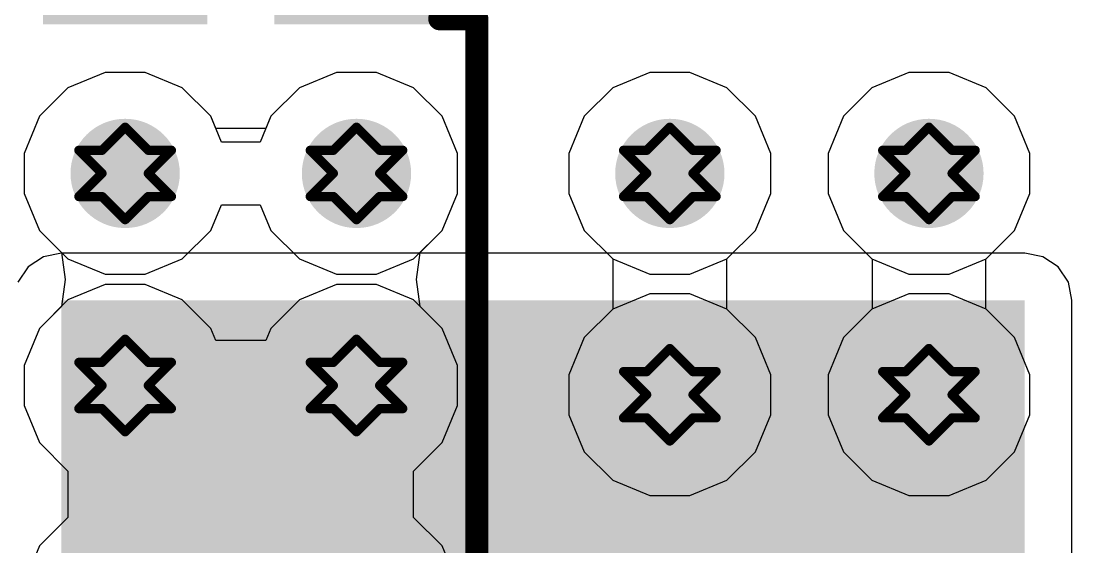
# Model space of a CAD drawing. Header units: inches. Extents: x 24 to 500, y 68 to 269.
# Drawn here: x 264.59 to 270.36, y 90.07 to 92.95 of the extents above; entities that cross this region are included whole.
import ezdxf

# ---------------------------------------------------------------- set-up
doc = ezdxf.new("R2010")
doc.units = ezdxf.units.IN
for name, color, linetype in [('Bottom Layer', 5, 'Continuous'), ('Drill Drawing', 1, 'Continuous'), ('Layer 1', 16, 'Continuous'), ('Layer 2', 76, 'Continuous'), ('Top Layer', 1, 'Continuous'), ('Top Overlay', 2, 'Continuous'), ('Top Solder', 216, 'Continuous'), ('Via Holes', 16, 'Continuous')]:
    doc.layers.add(name, color=color, linetype=linetype)

# ---------------------------------------------------------------- blocks, each defined once
blk = doc.blocks.new('SOP_8_76')
at = {"layer": 'Top Solder'}
for points in [[(1.9984, -0.1834), (3.5016, -0.1834), (3.5016, -1.0866), (1.9984, -1.0866)], [(1.9984, -1.4534), (3.5016, -1.4534), (3.5016, -2.3566), (1.9984, -2.3566)]]:
    blk.add_hatch(color=216, dxfattribs=at).paths.add_polyline_path(points)
at = {"layer": 'Top Overlay'}
for points in [[(2.0284, -2.3622, 0.127, 0.127, 0), (2.0284, -2.5654, 0.127, 0.127, 0)], [(-2.0356, -2.5654, 0.127, 0.127, 0), (2.0284, -2.5654, 0.127, 0.127, 0)]]:
    blk.add_lwpolyline(points, format="xyseb", dxfattribs=at)
for points in [[(1.9967, -2.3622, 0.0635, 0.0635, 1), (2.0602, -2.3622, 0.0635, 0.0635, 1)], [(1.9967, -2.5654, 0.0635, 0.0635, 1), (2.0602, -2.5654, 0.0635, 0.0635, 1)], [(1.9967, -2.5654, 0.0635, 0.0635, 1), (2.0602, -2.5654, 0.0635, 0.0635, 1)]]:
    blk.add_lwpolyline(points, format="xyseb", close=True, dxfattribs=at)

msp = doc.modelspace()

# ---------------------------------------------------------------- hatches: boundary and pattern name
at = {"layer": 'Bottom Layer'}
h = msp.add_hatch(color=5, dxfattribs=at)
edge = h.paths.add_edge_path()
edge.add_arc((265.1648, 92.118), 0.3, 0, 360)
h = msp.add_hatch(color=5, dxfattribs=at)
edge = h.paths.add_edge_path()
edge.add_arc((266.4348, 92.118), 0.3, 0, 360)
h = msp.add_hatch(color=5, dxfattribs=at)
edge = h.paths.add_edge_path()
edge.add_arc((268.1549, 92.118), 0.3, 0, 360)
h = msp.add_hatch(color=5, dxfattribs=at)
edge = h.paths.add_edge_path()
edge.add_arc((269.5773, 92.118), 0.3, 0, 360)
h = msp.add_hatch(color=5, dxfattribs=at)
edge = h.paths.add_edge_path()
edge.add_arc((265.1648, 90.9534), 0.3, 0, 360)
h = msp.add_hatch(color=5, dxfattribs=at)
edge = h.paths.add_edge_path()
edge.add_arc((266.4348, 90.9534), 0.3, 0, 360)
h = msp.add_hatch(color=5, dxfattribs=at)
edge = h.paths.add_edge_path()
edge.add_arc((268.1549, 90.9026), 0.3, 0, 360)
h = msp.add_hatch(color=5, dxfattribs=at)
edge = h.paths.add_edge_path()
edge.add_arc((269.5773, 90.9026), 0.3, 0, 360)
at = {"layer": 'Layer 1'}
h = msp.add_hatch(color=16, dxfattribs=at)
edge = h.paths.add_edge_path()
edge.add_arc((265.1648, 92.118), 0.3, 0, 360)
h = msp.add_hatch(color=16, dxfattribs=at)
edge = h.paths.add_edge_path()
edge.add_arc((266.4348, 92.118), 0.3, 0, 360)
h = msp.add_hatch(color=16, dxfattribs=at)
edge = h.paths.add_edge_path()
edge.add_arc((268.1549, 92.118), 0.3, 0, 360)
h = msp.add_hatch(color=16, dxfattribs=at)
edge = h.paths.add_edge_path()
edge.add_arc((269.5773, 92.118), 0.3, 0, 360)
h = msp.add_hatch(color=16, dxfattribs=at)
edge = h.paths.add_edge_path()
edge.add_arc((265.1648, 90.9534), 0.3, 0, 360)
h = msp.add_hatch(color=16, dxfattribs=at)
edge = h.paths.add_edge_path()
edge.add_arc((266.4348, 90.9534), 0.3, 0, 360)
h = msp.add_hatch(color=16, dxfattribs=at)
edge = h.paths.add_edge_path()
edge.add_arc((268.1549, 90.9026), 0.3, 0, 360)
h = msp.add_hatch(color=16, dxfattribs=at)
edge = h.paths.add_edge_path()
edge.add_arc((269.5773, 90.9026), 0.3, 0, 360)
at = {"layer": 'Layer 2'}
h = msp.add_hatch(color=76, dxfattribs=at)
edge = h.paths.add_edge_path()
edge.add_arc((265.1648, 92.118), 0.3, 0, 360)
h = msp.add_hatch(color=76, dxfattribs=at)
edge = h.paths.add_edge_path()
edge.add_arc((266.4348, 92.118), 0.3, 0, 360)
h = msp.add_hatch(color=76, dxfattribs=at)
edge = h.paths.add_edge_path()
edge.add_arc((268.1549, 92.118), 0.3, 0, 360)
h = msp.add_hatch(color=76, dxfattribs=at)
edge = h.paths.add_edge_path()
edge.add_arc((269.5773, 92.118), 0.3, 0, 360)
h = msp.add_hatch(color=76, dxfattribs=at)
edge = h.paths.add_edge_path()
edge.add_arc((265.1648, 90.9534), 0.3, 0, 360)
h = msp.add_hatch(color=76, dxfattribs=at)
edge = h.paths.add_edge_path()
edge.add_arc((266.4348, 90.9534), 0.3, 0, 360)
h = msp.add_hatch(color=76, dxfattribs=at)
edge = h.paths.add_edge_path()
edge.add_arc((268.1549, 90.9026), 0.3, 0, 360)
h = msp.add_hatch(color=76, dxfattribs=at)
edge = h.paths.add_edge_path()
edge.add_arc((269.5773, 90.9026), 0.3, 0, 360)
at = {"layer": 'Top Layer'}
h = msp.add_hatch(color=1, dxfattribs=at)
edge = h.paths.add_edge_path()
edge.add_arc((265.1648, 92.118), 0.3, 0, 360)
h = msp.add_hatch(color=1, dxfattribs=at)
edge = h.paths.add_edge_path()
edge.add_arc((266.4348, 92.118), 0.3, 0, 360)
h = msp.add_hatch(color=1, dxfattribs=at)
edge = h.paths.add_edge_path()
edge.add_arc((268.1549, 92.118), 0.3, 0, 360)
h = msp.add_hatch(color=1, dxfattribs=at)
edge = h.paths.add_edge_path()
edge.add_arc((269.5773, 92.118), 0.3, 0, 360)
msp.add_hatch(color=1, dxfattribs=at).paths.add_polyline_path([(264.8148, 87.5388), (270.1036, 87.5388), (270.1036, 91.4214), (264.8148, 91.4214)])
h = msp.add_hatch(color=1, dxfattribs=at)
edge = h.paths.add_edge_path()
edge.add_arc((265.1648, 90.9534), 0.3, 0, 360)
h = msp.add_hatch(color=1, dxfattribs=at)
edge = h.paths.add_edge_path()
edge.add_arc((266.4348, 90.9534), 0.3, 0, 360)
h = msp.add_hatch(color=1, dxfattribs=at)
edge = h.paths.add_edge_path()
edge.add_arc((268.1549, 90.9026), 0.3, 0, 360)
h = msp.add_hatch(color=1, dxfattribs=at)
edge = h.paths.add_edge_path()
edge.add_arc((269.5773, 90.9026), 0.3, 0, 360)
at = {"layer": 'Via Holes'}
h = msp.add_hatch(color=7, dxfattribs=at)
edge = h.paths.add_edge_path()
edge.add_arc((265.1648, 92.118), 0.15, 0, 360)
h = msp.add_hatch(color=7, dxfattribs=at)
edge = h.paths.add_edge_path()
edge.add_arc((266.4348, 92.118), 0.15, 0, 360)
h = msp.add_hatch(color=7, dxfattribs=at)
edge = h.paths.add_edge_path()
edge.add_arc((268.1549, 92.118), 0.15, 0, 360)
h = msp.add_hatch(color=7, dxfattribs=at)
edge = h.paths.add_edge_path()
edge.add_arc((269.5773, 92.118), 0.15, 0, 360)
h = msp.add_hatch(color=7, dxfattribs=at)
edge = h.paths.add_edge_path()
edge.add_arc((265.1648, 90.9534), 0.15, 0, 360)
h = msp.add_hatch(color=7, dxfattribs=at)
edge = h.paths.add_edge_path()
edge.add_arc((266.4348, 90.9534), 0.15, 0, 360)
h = msp.add_hatch(color=7, dxfattribs=at)
edge = h.paths.add_edge_path()
edge.add_arc((268.1549, 90.9026), 0.15, 0, 360)
h = msp.add_hatch(color=7, dxfattribs=at)
edge = h.paths.add_edge_path()
edge.add_arc((269.5773, 90.9026), 0.15, 0, 360)

# ---------------------------------------------------------------- linework, layer by layer
at = {"layer": 'Bottom Layer'}
for p, q in [((265.0546, 92.672), (264.851, 92.5876)), ((265.275, 92.672), (265.0546, 92.672)), ((265.4786, 92.5876), (265.275, 92.672)), ((266.3246, 92.672), (266.121, 92.5876)), ((266.545, 92.672), (266.3246, 92.672)), ((266.7486, 92.5876), (266.545, 92.672)), ((268.0447, 92.672), (267.8411, 92.5876)), ((268.2651, 92.672), (268.0447, 92.672)), ((268.4687, 92.5876), (268.2651, 92.672)), ((269.4671, 92.672), (269.2635, 92.5876)), ((269.6875, 92.672), (269.4671, 92.672)), ((269.8911, 92.5876), (269.6875, 92.672)), ((264.851, 92.5876), (264.6951, 92.4318)), ((265.6344, 92.4318), (265.4786, 92.5876)), ((266.121, 92.5876), (265.9651, 92.4318)), ((266.9044, 92.4318), (266.7486, 92.5876)), ((267.8411, 92.5876), (267.6852, 92.4318)), ((268.6245, 92.4318), (268.4687, 92.5876)), ((269.2635, 92.5876), (269.1076, 92.4318)), ((270.0469, 92.4318), (269.8911, 92.5876)), ((264.6951, 92.4318), (264.6108, 92.2282)), ((265.6932, 92.2899), (265.6344, 92.4318)), ((265.9651, 92.4318), (265.9063, 92.2899)), ((266.9888, 92.2282), (266.9044, 92.4318)), ((267.6852, 92.4318), (267.6009, 92.2282)), ((268.7089, 92.2282), (268.6245, 92.4318)), ((269.1076, 92.4318), (269.0233, 92.2282)), ((270.1313, 92.2282), (270.0469, 92.4318)), ((265.9063, 92.2899), (265.6932, 92.2899)), ((264.6108, 92.2282), (264.6108, 92.0078)), ((266.9888, 92.0078), (266.9888, 92.2282)), ((267.6009, 92.2282), (267.6009, 92.0078)), ((268.7089, 92.0078), (268.7089, 92.2282)), ((269.0233, 92.2282), (269.0233, 92.0078)), ((270.1313, 92.0078), (270.1313, 92.2282)), ((264.6108, 92.0078), (264.6951, 91.8042)), ((266.9044, 91.8042), (266.9888, 92.0078)), ((267.6009, 92.0078), (267.6852, 91.8042)), ((268.6245, 91.8042), (268.7089, 92.0078)), ((269.0233, 92.0078), (269.1076, 91.8042)), ((270.0469, 91.8042), (270.1313, 92.0078)), ((265.6344, 91.8042), (265.6932, 91.9461)), ((265.6932, 91.9461), (265.9063, 91.9461)), ((265.9063, 91.9461), (265.9651, 91.8042)), ((264.6951, 91.8042), (264.851, 91.6483)), ((265.4786, 91.6483), (265.6344, 91.8042)), ((265.9651, 91.8042), (266.121, 91.6483)), ((266.7486, 91.6483), (266.9044, 91.8042)), ((267.6852, 91.8042), (267.8411, 91.6483)), ((268.4687, 91.6483), (268.6245, 91.8042)), ((269.1076, 91.8042), (269.2635, 91.6483)), ((269.8911, 91.6483), (270.0469, 91.8042)), ((264.851, 91.6483), (265.0546, 91.564)), ((265.275, 91.564), (265.4786, 91.6483)), ((266.121, 91.6483), (266.3246, 91.564)), ((266.545, 91.564), (266.7486, 91.6483)), ((267.8411, 91.6483), (268.0447, 91.564)), ((268.2651, 91.564), (268.4687, 91.6483)), ((269.2635, 91.6483), (269.4671, 91.564)), ((269.6875, 91.564), (269.8911, 91.6483)), ((265.0546, 91.564), (265.275, 91.564)), ((266.3246, 91.564), (266.545, 91.564)), ((268.0447, 91.564), (268.2651, 91.564)), ((269.4671, 91.564), (269.6875, 91.564))]:
    msp.add_line(p, q, dxfattribs=at)
at = {"layer": 'Drill Drawing'}
for points in [[(265.0378, 92.245, 0.0508, 0.0508, 0), (265.1648, 92.372, 0.0508, 0.0508, 0)], [(265.1648, 92.372, 0.0508, 0.0508, 0), (265.2918, 92.245, 0.0508, 0.0508, 0)], [(266.3078, 92.245, 0.0508, 0.0508, 0), (266.4348, 92.372, 0.0508, 0.0508, 0)], [(266.4348, 92.372, 0.0508, 0.0508, 0), (266.5618, 92.245, 0.0508, 0.0508, 0)], [(268.0279, 92.245, 0.0508, 0.0508, 0), (268.1549, 92.372, 0.0508, 0.0508, 0)], [(268.1549, 92.372, 0.0508, 0.0508, 0), (268.2819, 92.245, 0.0508, 0.0508, 0)], [(269.4503, 92.245, 0.0508, 0.0508, 0), (269.5773, 92.372, 0.0508, 0.0508, 0)], [(269.5773, 92.372, 0.0508, 0.0508, 0), (269.7043, 92.245, 0.0508, 0.0508, 0)], [(264.9108, 92.245, 0.0508, 0.0508, 0), (265.0378, 92.118, 0.0508, 0.0508, 0)], [(264.9108, 92.245, 0.0508, 0.0508, 0), (265.0378, 92.245, 0.0508, 0.0508, 0)], [(265.2918, 92.245, 0.0508, 0.0508, 0), (265.4188, 92.245, 0.0508, 0.0508, 0)], [(265.2918, 92.118, 0.0508, 0.0508, 0), (265.4188, 92.245, 0.0508, 0.0508, 0)], [(266.1808, 92.245, 0.0508, 0.0508, 0), (266.3078, 92.118, 0.0508, 0.0508, 0)], [(266.1808, 92.245, 0.0508, 0.0508, 0), (266.3078, 92.245, 0.0508, 0.0508, 0)], [(266.5618, 92.245, 0.0508, 0.0508, 0), (266.6888, 92.245, 0.0508, 0.0508, 0)], [(266.5618, 92.118, 0.0508, 0.0508, 0), (266.6888, 92.245, 0.0508, 0.0508, 0)], [(267.9009, 92.245, 0.0508, 0.0508, 0), (268.0279, 92.118, 0.0508, 0.0508, 0)], [(267.9009, 92.245, 0.0508, 0.0508, 0), (268.0279, 92.245, 0.0508, 0.0508, 0)], [(268.2819, 92.245, 0.0508, 0.0508, 0), (268.4089, 92.245, 0.0508, 0.0508, 0)], [(268.2819, 92.118, 0.0508, 0.0508, 0), (268.4089, 92.245, 0.0508, 0.0508, 0)], [(269.3233, 92.245, 0.0508, 0.0508, 0), (269.4503, 92.118, 0.0508, 0.0508, 0)], [(269.3233, 92.245, 0.0508, 0.0508, 0), (269.4503, 92.245, 0.0508, 0.0508, 0)], [(269.7043, 92.245, 0.0508, 0.0508, 0), (269.8313, 92.245, 0.0508, 0.0508, 0)], [(269.7043, 92.118, 0.0508, 0.0508, 0), (269.8313, 92.245, 0.0508, 0.0508, 0)], [(264.9108, 91.991, 0.0508, 0.0508, 0), (265.0378, 92.118, 0.0508, 0.0508, 0)], [(265.2918, 92.118, 0.0508, 0.0508, 0), (265.4188, 91.991, 0.0508, 0.0508, 0)], [(266.1808, 91.991, 0.0508, 0.0508, 0), (266.3078, 92.118, 0.0508, 0.0508, 0)], [(266.5618, 92.118, 0.0508, 0.0508, 0), (266.6888, 91.991, 0.0508, 0.0508, 0)], [(267.9009, 91.991, 0.0508, 0.0508, 0), (268.0279, 92.118, 0.0508, 0.0508, 0)], [(268.2819, 92.118, 0.0508, 0.0508, 0), (268.4089, 91.991, 0.0508, 0.0508, 0)], [(269.3233, 91.991, 0.0508, 0.0508, 0), (269.4503, 92.118, 0.0508, 0.0508, 0)], [(269.7043, 92.118, 0.0508, 0.0508, 0), (269.8313, 91.991, 0.0508, 0.0508, 0)], [(264.9108, 91.991, 0.0508, 0.0508, 0), (265.0378, 91.991, 0.0508, 0.0508, 0)], [(265.0378, 91.991, 0.0508, 0.0508, 0), (265.1648, 91.864, 0.0508, 0.0508, 0)], [(265.1648, 91.864, 0.0508, 0.0508, 0), (265.2918, 91.991, 0.0508, 0.0508, 0)], [(265.2918, 91.991, 0.0508, 0.0508, 0), (265.4188, 91.991, 0.0508, 0.0508, 0)], [(266.1808, 91.991, 0.0508, 0.0508, 0), (266.3078, 91.991, 0.0508, 0.0508, 0)], [(266.3078, 91.991, 0.0508, 0.0508, 0), (266.4348, 91.864, 0.0508, 0.0508, 0)], [(266.4348, 91.864, 0.0508, 0.0508, 0), (266.5618, 91.991, 0.0508, 0.0508, 0)], [(266.5618, 91.991, 0.0508, 0.0508, 0), (266.6888, 91.991, 0.0508, 0.0508, 0)], [(267.9009, 91.991, 0.0508, 0.0508, 0), (268.0279, 91.991, 0.0508, 0.0508, 0)], [(268.0279, 91.991, 0.0508, 0.0508, 0), (268.1549, 91.864, 0.0508, 0.0508, 0)], [(268.1549, 91.864, 0.0508, 0.0508, 0), (268.2819, 91.991, 0.0508, 0.0508, 0)], [(268.2819, 91.991, 0.0508, 0.0508, 0), (268.4089, 91.991, 0.0508, 0.0508, 0)], [(269.3233, 91.991, 0.0508, 0.0508, 0), (269.4503, 91.991, 0.0508, 0.0508, 0)], [(269.4503, 91.991, 0.0508, 0.0508, 0), (269.5773, 91.864, 0.0508, 0.0508, 0)], [(269.5773, 91.864, 0.0508, 0.0508, 0), (269.7043, 91.991, 0.0508, 0.0508, 0)], [(269.7043, 91.991, 0.0508, 0.0508, 0), (269.8313, 91.991, 0.0508, 0.0508, 0)], [(265.0378, 91.0804, 0.0508, 0.0508, 0), (265.1648, 91.2074, 0.0508, 0.0508, 0)], [(265.1648, 91.2074, 0.0508, 0.0508, 0), (265.2918, 91.0804, 0.0508, 0.0508, 0)], [(266.3078, 91.0804, 0.0508, 0.0508, 0), (266.4348, 91.2074, 0.0508, 0.0508, 0)], [(266.4348, 91.2074, 0.0508, 0.0508, 0), (266.5618, 91.0804, 0.0508, 0.0508, 0)], [(268.0279, 91.0296, 0.0508, 0.0508, 0), (268.1549, 91.1566, 0.0508, 0.0508, 0)], [(268.1549, 91.1566, 0.0508, 0.0508, 0), (268.2819, 91.0296, 0.0508, 0.0508, 0)], [(269.4503, 91.0296, 0.0508, 0.0508, 0), (269.5773, 91.1566, 0.0508, 0.0508, 0)], [(269.5773, 91.1566, 0.0508, 0.0508, 0), (269.7043, 91.0296, 0.0508, 0.0508, 0)], [(264.9108, 91.0804, 0.0508, 0.0508, 0), (265.0378, 90.9534, 0.0508, 0.0508, 0)], [(264.9108, 91.0804, 0.0508, 0.0508, 0), (265.0378, 91.0804, 0.0508, 0.0508, 0)], [(265.2918, 91.0804, 0.0508, 0.0508, 0), (265.4188, 91.0804, 0.0508, 0.0508, 0)], [(265.2918, 90.9534, 0.0508, 0.0508, 0), (265.4188, 91.0804, 0.0508, 0.0508, 0)], [(266.1808, 91.0804, 0.0508, 0.0508, 0), (266.3078, 90.9534, 0.0508, 0.0508, 0)], [(266.1808, 91.0804, 0.0508, 0.0508, 0), (266.3078, 91.0804, 0.0508, 0.0508, 0)], [(266.5618, 91.0804, 0.0508, 0.0508, 0), (266.6888, 91.0804, 0.0508, 0.0508, 0)], [(266.5618, 90.9534, 0.0508, 0.0508, 0), (266.6888, 91.0804, 0.0508, 0.0508, 0)], [(267.9009, 91.0296, 0.0508, 0.0508, 0), (268.0279, 90.9026, 0.0508, 0.0508, 0)], [(267.9009, 91.0296, 0.0508, 0.0508, 0), (268.0279, 91.0296, 0.0508, 0.0508, 0)], [(268.2819, 91.0296, 0.0508, 0.0508, 0), (268.4089, 91.0296, 0.0508, 0.0508, 0)], [(268.2819, 90.9026, 0.0508, 0.0508, 0), (268.4089, 91.0296, 0.0508, 0.0508, 0)], [(269.3233, 91.0296, 0.0508, 0.0508, 0), (269.4503, 90.9026, 0.0508, 0.0508, 0)], [(269.3233, 91.0296, 0.0508, 0.0508, 0), (269.4503, 91.0296, 0.0508, 0.0508, 0)], [(269.7043, 91.0296, 0.0508, 0.0508, 0), (269.8313, 91.0296, 0.0508, 0.0508, 0)], [(269.7043, 90.9026, 0.0508, 0.0508, 0), (269.8313, 91.0296, 0.0508, 0.0508, 0)], [(264.9108, 90.8264, 0.0508, 0.0508, 0), (265.0378, 90.9534, 0.0508, 0.0508, 0)], [(265.2918, 90.9534, 0.0508, 0.0508, 0), (265.4188, 90.8264, 0.0508, 0.0508, 0)], [(266.1808, 90.8264, 0.0508, 0.0508, 0), (266.3078, 90.9534, 0.0508, 0.0508, 0)], [(266.5618, 90.9534, 0.0508, 0.0508, 0), (266.6888, 90.8264, 0.0508, 0.0508, 0)], [(267.9009, 90.7756, 0.0508, 0.0508, 0), (268.0279, 90.9026, 0.0508, 0.0508, 0)], [(268.2819, 90.9026, 0.0508, 0.0508, 0), (268.4089, 90.7756, 0.0508, 0.0508, 0)], [(269.3233, 90.7756, 0.0508, 0.0508, 0), (269.4503, 90.9026, 0.0508, 0.0508, 0)], [(269.7043, 90.9026, 0.0508, 0.0508, 0), (269.8313, 90.7756, 0.0508, 0.0508, 0)], [(264.9108, 90.8264, 0.0508, 0.0508, 0), (265.0378, 90.8264, 0.0508, 0.0508, 0)], [(265.0378, 90.8264, 0.0508, 0.0508, 0), (265.1648, 90.6994, 0.0508, 0.0508, 0)], [(265.1648, 90.6994, 0.0508, 0.0508, 0), (265.2918, 90.8264, 0.0508, 0.0508, 0)], [(265.2918, 90.8264, 0.0508, 0.0508, 0), (265.4188, 90.8264, 0.0508, 0.0508, 0)], [(266.1808, 90.8264, 0.0508, 0.0508, 0), (266.3078, 90.8264, 0.0508, 0.0508, 0)], [(266.3078, 90.8264, 0.0508, 0.0508, 0), (266.4348, 90.6994, 0.0508, 0.0508, 0)], [(266.4348, 90.6994, 0.0508, 0.0508, 0), (266.5618, 90.8264, 0.0508, 0.0508, 0)], [(266.5618, 90.8264, 0.0508, 0.0508, 0), (266.6888, 90.8264, 0.0508, 0.0508, 0)], [(267.9009, 90.7756, 0.0508, 0.0508, 0), (268.0279, 90.7756, 0.0508, 0.0508, 0)], [(268.0279, 90.7756, 0.0508, 0.0508, 0), (268.1549, 90.6486, 0.0508, 0.0508, 0)], [(268.1549, 90.6486, 0.0508, 0.0508, 0), (268.2819, 90.7756, 0.0508, 0.0508, 0)], [(268.2819, 90.7756, 0.0508, 0.0508, 0), (268.4089, 90.7756, 0.0508, 0.0508, 0)], [(269.3233, 90.7756, 0.0508, 0.0508, 0), (269.4503, 90.7756, 0.0508, 0.0508, 0)], [(269.4503, 90.7756, 0.0508, 0.0508, 0), (269.5773, 90.6486, 0.0508, 0.0508, 0)], [(269.5773, 90.6486, 0.0508, 0.0508, 0), (269.7043, 90.7756, 0.0508, 0.0508, 0)], [(269.7043, 90.7756, 0.0508, 0.0508, 0), (269.8313, 90.7756, 0.0508, 0.0508, 0)]]:
    msp.add_lwpolyline(points, format="xyseb", dxfattribs=at)
for points in [[(265.1521, 92.372, 0.0254, 0.0254, 1), (265.1775, 92.372, 0.0254, 0.0254, 1)], [(265.1521, 92.372, 0.0254, 0.0254, 1), (265.1775, 92.372, 0.0254, 0.0254, 1)], [(266.4221, 92.372, 0.0254, 0.0254, 1), (266.4475, 92.372, 0.0254, 0.0254, 1)], [(266.4221, 92.372, 0.0254, 0.0254, 1), (266.4475, 92.372, 0.0254, 0.0254, 1)], [(268.1422, 92.372, 0.0254, 0.0254, 1), (268.1676, 92.372, 0.0254, 0.0254, 1)], [(268.1422, 92.372, 0.0254, 0.0254, 1), (268.1676, 92.372, 0.0254, 0.0254, 1)], [(269.5646, 92.372, 0.0254, 0.0254, 1), (269.59, 92.372, 0.0254, 0.0254, 1)], [(269.5646, 92.372, 0.0254, 0.0254, 1), (269.59, 92.372, 0.0254, 0.0254, 1)], [(264.8981, 92.245, 0.0254, 0.0254, 1), (264.9235, 92.245, 0.0254, 0.0254, 1)], [(264.8981, 92.245, 0.0254, 0.0254, 1), (264.9235, 92.245, 0.0254, 0.0254, 1)], [(265.0251, 92.245, 0.0254, 0.0254, 1), (265.0505, 92.245, 0.0254, 0.0254, 1)], [(265.0251, 92.245, 0.0254, 0.0254, 1), (265.0505, 92.245, 0.0254, 0.0254, 1)], [(265.2791, 92.245, 0.0254, 0.0254, 1), (265.3045, 92.245, 0.0254, 0.0254, 1)], [(265.2791, 92.245, 0.0254, 0.0254, 1), (265.3045, 92.245, 0.0254, 0.0254, 1)], [(265.4061, 92.245, 0.0254, 0.0254, 1), (265.4315, 92.245, 0.0254, 0.0254, 1)], [(265.4061, 92.245, 0.0254, 0.0254, 1), (265.4315, 92.245, 0.0254, 0.0254, 1)], [(266.1681, 92.245, 0.0254, 0.0254, 1), (266.1935, 92.245, 0.0254, 0.0254, 1)], [(266.1681, 92.245, 0.0254, 0.0254, 1), (266.1935, 92.245, 0.0254, 0.0254, 1)], [(266.2951, 92.245, 0.0254, 0.0254, 1), (266.3205, 92.245, 0.0254, 0.0254, 1)], [(266.2951, 92.245, 0.0254, 0.0254, 1), (266.3205, 92.245, 0.0254, 0.0254, 1)], [(266.5491, 92.245, 0.0254, 0.0254, 1), (266.5745, 92.245, 0.0254, 0.0254, 1)], [(266.5491, 92.245, 0.0254, 0.0254, 1), (266.5745, 92.245, 0.0254, 0.0254, 1)], [(266.6761, 92.245, 0.0254, 0.0254, 1), (266.7015, 92.245, 0.0254, 0.0254, 1)], [(266.6761, 92.245, 0.0254, 0.0254, 1), (266.7015, 92.245, 0.0254, 0.0254, 1)], [(267.8882, 92.245, 0.0254, 0.0254, 1), (267.9136, 92.245, 0.0254, 0.0254, 1)], [(267.8882, 92.245, 0.0254, 0.0254, 1), (267.9136, 92.245, 0.0254, 0.0254, 1)], [(268.0152, 92.245, 0.0254, 0.0254, 1), (268.0406, 92.245, 0.0254, 0.0254, 1)], [(268.0152, 92.245, 0.0254, 0.0254, 1), (268.0406, 92.245, 0.0254, 0.0254, 1)], [(268.2692, 92.245, 0.0254, 0.0254, 1), (268.2946, 92.245, 0.0254, 0.0254, 1)], [(268.2692, 92.245, 0.0254, 0.0254, 1), (268.2946, 92.245, 0.0254, 0.0254, 1)], [(268.3962, 92.245, 0.0254, 0.0254, 1), (268.4216, 92.245, 0.0254, 0.0254, 1)], [(268.3962, 92.245, 0.0254, 0.0254, 1), (268.4216, 92.245, 0.0254, 0.0254, 1)], [(269.3106, 92.245, 0.0254, 0.0254, 1), (269.336, 92.245, 0.0254, 0.0254, 1)], [(269.3106, 92.245, 0.0254, 0.0254, 1), (269.336, 92.245, 0.0254, 0.0254, 1)], [(269.4376, 92.245, 0.0254, 0.0254, 1), (269.463, 92.245, 0.0254, 0.0254, 1)], [(269.4376, 92.245, 0.0254, 0.0254, 1), (269.463, 92.245, 0.0254, 0.0254, 1)], [(269.6916, 92.245, 0.0254, 0.0254, 1), (269.717, 92.245, 0.0254, 0.0254, 1)], [(269.6916, 92.245, 0.0254, 0.0254, 1), (269.717, 92.245, 0.0254, 0.0254, 1)], [(269.8186, 92.245, 0.0254, 0.0254, 1), (269.844, 92.245, 0.0254, 0.0254, 1)], [(269.8186, 92.245, 0.0254, 0.0254, 1), (269.844, 92.245, 0.0254, 0.0254, 1)], [(265.0251, 92.118, 0.0254, 0.0254, 1), (265.0505, 92.118, 0.0254, 0.0254, 1)], [(265.0251, 92.118, 0.0254, 0.0254, 1), (265.0505, 92.118, 0.0254, 0.0254, 1)], [(265.2791, 92.118, 0.0254, 0.0254, 1), (265.3045, 92.118, 0.0254, 0.0254, 1)], [(265.2791, 92.118, 0.0254, 0.0254, 1), (265.3045, 92.118, 0.0254, 0.0254, 1)], [(266.2951, 92.118, 0.0254, 0.0254, 1), (266.3205, 92.118, 0.0254, 0.0254, 1)], [(266.2951, 92.118, 0.0254, 0.0254, 1), (266.3205, 92.118, 0.0254, 0.0254, 1)], [(266.5491, 92.118, 0.0254, 0.0254, 1), (266.5745, 92.118, 0.0254, 0.0254, 1)], [(266.5491, 92.118, 0.0254, 0.0254, 1), (266.5745, 92.118, 0.0254, 0.0254, 1)], [(268.0152, 92.118, 0.0254, 0.0254, 1), (268.0406, 92.118, 0.0254, 0.0254, 1)], [(268.0152, 92.118, 0.0254, 0.0254, 1), (268.0406, 92.118, 0.0254, 0.0254, 1)], [(268.2692, 92.118, 0.0254, 0.0254, 1), (268.2946, 92.118, 0.0254, 0.0254, 1)], [(268.2692, 92.118, 0.0254, 0.0254, 1), (268.2946, 92.118, 0.0254, 0.0254, 1)], [(269.4376, 92.118, 0.0254, 0.0254, 1), (269.463, 92.118, 0.0254, 0.0254, 1)], [(269.4376, 92.118, 0.0254, 0.0254, 1), (269.463, 92.118, 0.0254, 0.0254, 1)], [(269.6916, 92.118, 0.0254, 0.0254, 1), (269.717, 92.118, 0.0254, 0.0254, 1)], [(269.6916, 92.118, 0.0254, 0.0254, 1), (269.717, 92.118, 0.0254, 0.0254, 1)], [(264.8981, 91.991, 0.0254, 0.0254, 1), (264.9235, 91.991, 0.0254, 0.0254, 1)], [(264.8981, 91.991, 0.0254, 0.0254, 1), (264.9235, 91.991, 0.0254, 0.0254, 1)], [(265.0251, 91.991, 0.0254, 0.0254, 1), (265.0505, 91.991, 0.0254, 0.0254, 1)], [(265.0251, 91.991, 0.0254, 0.0254, 1), (265.0505, 91.991, 0.0254, 0.0254, 1)], [(265.2791, 91.991, 0.0254, 0.0254, 1), (265.3045, 91.991, 0.0254, 0.0254, 1)], [(265.2791, 91.991, 0.0254, 0.0254, 1), (265.3045, 91.991, 0.0254, 0.0254, 1)], [(265.4061, 91.991, 0.0254, 0.0254, 1), (265.4315, 91.991, 0.0254, 0.0254, 1)], [(265.4061, 91.991, 0.0254, 0.0254, 1), (265.4315, 91.991, 0.0254, 0.0254, 1)], [(266.1681, 91.991, 0.0254, 0.0254, 1), (266.1935, 91.991, 0.0254, 0.0254, 1)], [(266.1681, 91.991, 0.0254, 0.0254, 1), (266.1935, 91.991, 0.0254, 0.0254, 1)], [(266.2951, 91.991, 0.0254, 0.0254, 1), (266.3205, 91.991, 0.0254, 0.0254, 1)], [(266.2951, 91.991, 0.0254, 0.0254, 1), (266.3205, 91.991, 0.0254, 0.0254, 1)], [(266.5491, 91.991, 0.0254, 0.0254, 1), (266.5745, 91.991, 0.0254, 0.0254, 1)], [(266.5491, 91.991, 0.0254, 0.0254, 1), (266.5745, 91.991, 0.0254, 0.0254, 1)], [(266.6761, 91.991, 0.0254, 0.0254, 1), (266.7015, 91.991, 0.0254, 0.0254, 1)], [(266.6761, 91.991, 0.0254, 0.0254, 1), (266.7015, 91.991, 0.0254, 0.0254, 1)], [(267.8882, 91.991, 0.0254, 0.0254, 1), (267.9136, 91.991, 0.0254, 0.0254, 1)], [(267.8882, 91.991, 0.0254, 0.0254, 1), (267.9136, 91.991, 0.0254, 0.0254, 1)], [(268.0152, 91.991, 0.0254, 0.0254, 1), (268.0406, 91.991, 0.0254, 0.0254, 1)], [(268.0152, 91.991, 0.0254, 0.0254, 1), (268.0406, 91.991, 0.0254, 0.0254, 1)], [(268.2692, 91.991, 0.0254, 0.0254, 1), (268.2946, 91.991, 0.0254, 0.0254, 1)], [(268.2692, 91.991, 0.0254, 0.0254, 1), (268.2946, 91.991, 0.0254, 0.0254, 1)], [(268.3962, 91.991, 0.0254, 0.0254, 1), (268.4216, 91.991, 0.0254, 0.0254, 1)], [(268.3962, 91.991, 0.0254, 0.0254, 1), (268.4216, 91.991, 0.0254, 0.0254, 1)], [(269.3106, 91.991, 0.0254, 0.0254, 1), (269.336, 91.991, 0.0254, 0.0254, 1)], [(269.3106, 91.991, 0.0254, 0.0254, 1), (269.336, 91.991, 0.0254, 0.0254, 1)], [(269.4376, 91.991, 0.0254, 0.0254, 1), (269.463, 91.991, 0.0254, 0.0254, 1)], [(269.4376, 91.991, 0.0254, 0.0254, 1), (269.463, 91.991, 0.0254, 0.0254, 1)], [(269.6916, 91.991, 0.0254, 0.0254, 1), (269.717, 91.991, 0.0254, 0.0254, 1)], [(269.6916, 91.991, 0.0254, 0.0254, 1), (269.717, 91.991, 0.0254, 0.0254, 1)], [(269.8186, 91.991, 0.0254, 0.0254, 1), (269.844, 91.991, 0.0254, 0.0254, 1)], [(269.8186, 91.991, 0.0254, 0.0254, 1), (269.844, 91.991, 0.0254, 0.0254, 1)], [(265.1521, 91.864, 0.0254, 0.0254, 1), (265.1775, 91.864, 0.0254, 0.0254, 1)], [(265.1521, 91.864, 0.0254, 0.0254, 1), (265.1775, 91.864, 0.0254, 0.0254, 1)], [(266.4221, 91.864, 0.0254, 0.0254, 1), (266.4475, 91.864, 0.0254, 0.0254, 1)], [(266.4221, 91.864, 0.0254, 0.0254, 1), (266.4475, 91.864, 0.0254, 0.0254, 1)], [(268.1422, 91.864, 0.0254, 0.0254, 1), (268.1676, 91.864, 0.0254, 0.0254, 1)], [(268.1422, 91.864, 0.0254, 0.0254, 1), (268.1676, 91.864, 0.0254, 0.0254, 1)], [(269.5646, 91.864, 0.0254, 0.0254, 1), (269.59, 91.864, 0.0254, 0.0254, 1)], [(269.5646, 91.864, 0.0254, 0.0254, 1), (269.59, 91.864, 0.0254, 0.0254, 1)], [(265.1521, 91.2074, 0.0254, 0.0254, 1), (265.1775, 91.2074, 0.0254, 0.0254, 1)], [(265.1521, 91.2074, 0.0254, 0.0254, 1), (265.1775, 91.2074, 0.0254, 0.0254, 1)], [(266.4221, 91.2074, 0.0254, 0.0254, 1), (266.4475, 91.2074, 0.0254, 0.0254, 1)], [(266.4221, 91.2074, 0.0254, 0.0254, 1), (266.4475, 91.2074, 0.0254, 0.0254, 1)], [(268.1422, 91.1566, 0.0254, 0.0254, 1), (268.1676, 91.1566, 0.0254, 0.0254, 1)], [(268.1422, 91.1566, 0.0254, 0.0254, 1), (268.1676, 91.1566, 0.0254, 0.0254, 1)], [(269.5646, 91.1566, 0.0254, 0.0254, 1), (269.59, 91.1566, 0.0254, 0.0254, 1)], [(269.5646, 91.1566, 0.0254, 0.0254, 1), (269.59, 91.1566, 0.0254, 0.0254, 1)], [(264.8981, 91.0804, 0.0254, 0.0254, 1), (264.9235, 91.0804, 0.0254, 0.0254, 1)], [(264.8981, 91.0804, 0.0254, 0.0254, 1), (264.9235, 91.0804, 0.0254, 0.0254, 1)], [(265.0251, 91.0804, 0.0254, 0.0254, 1), (265.0505, 91.0804, 0.0254, 0.0254, 1)], [(265.0251, 91.0804, 0.0254, 0.0254, 1), (265.0505, 91.0804, 0.0254, 0.0254, 1)], [(265.2791, 91.0804, 0.0254, 0.0254, 1), (265.3045, 91.0804, 0.0254, 0.0254, 1)], [(265.2791, 91.0804, 0.0254, 0.0254, 1), (265.3045, 91.0804, 0.0254, 0.0254, 1)], [(265.4061, 91.0804, 0.0254, 0.0254, 1), (265.4315, 91.0804, 0.0254, 0.0254, 1)], [(265.4061, 91.0804, 0.0254, 0.0254, 1), (265.4315, 91.0804, 0.0254, 0.0254, 1)], [(266.1681, 91.0804, 0.0254, 0.0254, 1), (266.1935, 91.0804, 0.0254, 0.0254, 1)], [(266.1681, 91.0804, 0.0254, 0.0254, 1), (266.1935, 91.0804, 0.0254, 0.0254, 1)], [(266.2951, 91.0804, 0.0254, 0.0254, 1), (266.3205, 91.0804, 0.0254, 0.0254, 1)], [(266.2951, 91.0804, 0.0254, 0.0254, 1), (266.3205, 91.0804, 0.0254, 0.0254, 1)], [(266.5491, 91.0804, 0.0254, 0.0254, 1), (266.5745, 91.0804, 0.0254, 0.0254, 1)], [(266.5491, 91.0804, 0.0254, 0.0254, 1), (266.5745, 91.0804, 0.0254, 0.0254, 1)], [(266.6761, 91.0804, 0.0254, 0.0254, 1), (266.7015, 91.0804, 0.0254, 0.0254, 1)], [(266.6761, 91.0804, 0.0254, 0.0254, 1), (266.7015, 91.0804, 0.0254, 0.0254, 1)], [(267.8882, 91.0296, 0.0254, 0.0254, 1), (267.9136, 91.0296, 0.0254, 0.0254, 1)], [(267.8882, 91.0296, 0.0254, 0.0254, 1), (267.9136, 91.0296, 0.0254, 0.0254, 1)], [(268.0152, 91.0296, 0.0254, 0.0254, 1), (268.0406, 91.0296, 0.0254, 0.0254, 1)], [(268.0152, 91.0296, 0.0254, 0.0254, 1), (268.0406, 91.0296, 0.0254, 0.0254, 1)], [(268.2692, 91.0296, 0.0254, 0.0254, 1), (268.2946, 91.0296, 0.0254, 0.0254, 1)], [(268.2692, 91.0296, 0.0254, 0.0254, 1), (268.2946, 91.0296, 0.0254, 0.0254, 1)], [(268.3962, 91.0296, 0.0254, 0.0254, 1), (268.4216, 91.0296, 0.0254, 0.0254, 1)], [(268.3962, 91.0296, 0.0254, 0.0254, 1), (268.4216, 91.0296, 0.0254, 0.0254, 1)], [(269.3106, 91.0296, 0.0254, 0.0254, 1), (269.336, 91.0296, 0.0254, 0.0254, 1)], [(269.3106, 91.0296, 0.0254, 0.0254, 1), (269.336, 91.0296, 0.0254, 0.0254, 1)], [(269.4376, 91.0296, 0.0254, 0.0254, 1), (269.463, 91.0296, 0.0254, 0.0254, 1)], [(269.4376, 91.0296, 0.0254, 0.0254, 1), (269.463, 91.0296, 0.0254, 0.0254, 1)], [(269.6916, 91.0296, 0.0254, 0.0254, 1), (269.717, 91.0296, 0.0254, 0.0254, 1)], [(269.6916, 91.0296, 0.0254, 0.0254, 1), (269.717, 91.0296, 0.0254, 0.0254, 1)], [(269.8186, 91.0296, 0.0254, 0.0254, 1), (269.844, 91.0296, 0.0254, 0.0254, 1)], [(269.8186, 91.0296, 0.0254, 0.0254, 1), (269.844, 91.0296, 0.0254, 0.0254, 1)], [(265.0251, 90.9534, 0.0254, 0.0254, 1), (265.0505, 90.9534, 0.0254, 0.0254, 1)], [(265.0251, 90.9534, 0.0254, 0.0254, 1), (265.0505, 90.9534, 0.0254, 0.0254, 1)], [(265.2791, 90.9534, 0.0254, 0.0254, 1), (265.3045, 90.9534, 0.0254, 0.0254, 1)], [(265.2791, 90.9534, 0.0254, 0.0254, 1), (265.3045, 90.9534, 0.0254, 0.0254, 1)], [(266.2951, 90.9534, 0.0254, 0.0254, 1), (266.3205, 90.9534, 0.0254, 0.0254, 1)], [(266.2951, 90.9534, 0.0254, 0.0254, 1), (266.3205, 90.9534, 0.0254, 0.0254, 1)], [(266.5491, 90.9534, 0.0254, 0.0254, 1), (266.5745, 90.9534, 0.0254, 0.0254, 1)], [(266.5491, 90.9534, 0.0254, 0.0254, 1), (266.5745, 90.9534, 0.0254, 0.0254, 1)], [(268.0152, 90.9026, 0.0254, 0.0254, 1), (268.0406, 90.9026, 0.0254, 0.0254, 1)], [(268.0152, 90.9026, 0.0254, 0.0254, 1), (268.0406, 90.9026, 0.0254, 0.0254, 1)], [(268.2692, 90.9026, 0.0254, 0.0254, 1), (268.2946, 90.9026, 0.0254, 0.0254, 1)], [(268.2692, 90.9026, 0.0254, 0.0254, 1), (268.2946, 90.9026, 0.0254, 0.0254, 1)], [(269.4376, 90.9026, 0.0254, 0.0254, 1), (269.463, 90.9026, 0.0254, 0.0254, 1)], [(269.4376, 90.9026, 0.0254, 0.0254, 1), (269.463, 90.9026, 0.0254, 0.0254, 1)], [(269.6916, 90.9026, 0.0254, 0.0254, 1), (269.717, 90.9026, 0.0254, 0.0254, 1)], [(269.6916, 90.9026, 0.0254, 0.0254, 1), (269.717, 90.9026, 0.0254, 0.0254, 1)], [(264.8981, 90.8264, 0.0254, 0.0254, 1), (264.9235, 90.8264, 0.0254, 0.0254, 1)], [(264.8981, 90.8264, 0.0254, 0.0254, 1), (264.9235, 90.8264, 0.0254, 0.0254, 1)], [(265.0251, 90.8264, 0.0254, 0.0254, 1), (265.0505, 90.8264, 0.0254, 0.0254, 1)], [(265.0251, 90.8264, 0.0254, 0.0254, 1), (265.0505, 90.8264, 0.0254, 0.0254, 1)], [(265.2791, 90.8264, 0.0254, 0.0254, 1), (265.3045, 90.8264, 0.0254, 0.0254, 1)], [(265.2791, 90.8264, 0.0254, 0.0254, 1), (265.3045, 90.8264, 0.0254, 0.0254, 1)], [(265.4061, 90.8264, 0.0254, 0.0254, 1), (265.4315, 90.8264, 0.0254, 0.0254, 1)], [(265.4061, 90.8264, 0.0254, 0.0254, 1), (265.4315, 90.8264, 0.0254, 0.0254, 1)], [(266.1681, 90.8264, 0.0254, 0.0254, 1), (266.1935, 90.8264, 0.0254, 0.0254, 1)], [(266.1681, 90.8264, 0.0254, 0.0254, 1), (266.1935, 90.8264, 0.0254, 0.0254, 1)], [(266.2951, 90.8264, 0.0254, 0.0254, 1), (266.3205, 90.8264, 0.0254, 0.0254, 1)], [(266.2951, 90.8264, 0.0254, 0.0254, 1), (266.3205, 90.8264, 0.0254, 0.0254, 1)], [(266.5491, 90.8264, 0.0254, 0.0254, 1), (266.5745, 90.8264, 0.0254, 0.0254, 1)], [(266.5491, 90.8264, 0.0254, 0.0254, 1), (266.5745, 90.8264, 0.0254, 0.0254, 1)], [(266.6761, 90.8264, 0.0254, 0.0254, 1), (266.7015, 90.8264, 0.0254, 0.0254, 1)], [(266.6761, 90.8264, 0.0254, 0.0254, 1), (266.7015, 90.8264, 0.0254, 0.0254, 1)], [(267.8882, 90.7756, 0.0254, 0.0254, 1), (267.9136, 90.7756, 0.0254, 0.0254, 1)], [(267.8882, 90.7756, 0.0254, 0.0254, 1), (267.9136, 90.7756, 0.0254, 0.0254, 1)], [(268.0152, 90.7756, 0.0254, 0.0254, 1), (268.0406, 90.7756, 0.0254, 0.0254, 1)], [(268.0152, 90.7756, 0.0254, 0.0254, 1), (268.0406, 90.7756, 0.0254, 0.0254, 1)], [(268.2692, 90.7756, 0.0254, 0.0254, 1), (268.2946, 90.7756, 0.0254, 0.0254, 1)], [(268.2692, 90.7756, 0.0254, 0.0254, 1), (268.2946, 90.7756, 0.0254, 0.0254, 1)], [(268.3962, 90.7756, 0.0254, 0.0254, 1), (268.4216, 90.7756, 0.0254, 0.0254, 1)], [(268.3962, 90.7756, 0.0254, 0.0254, 1), (268.4216, 90.7756, 0.0254, 0.0254, 1)], [(269.3106, 90.7756, 0.0254, 0.0254, 1), (269.336, 90.7756, 0.0254, 0.0254, 1)], [(269.3106, 90.7756, 0.0254, 0.0254, 1), (269.336, 90.7756, 0.0254, 0.0254, 1)], [(269.4376, 90.7756, 0.0254, 0.0254, 1), (269.463, 90.7756, 0.0254, 0.0254, 1)], [(269.4376, 90.7756, 0.0254, 0.0254, 1), (269.463, 90.7756, 0.0254, 0.0254, 1)], [(269.6916, 90.7756, 0.0254, 0.0254, 1), (269.717, 90.7756, 0.0254, 0.0254, 1)], [(269.6916, 90.7756, 0.0254, 0.0254, 1), (269.717, 90.7756, 0.0254, 0.0254, 1)], [(269.8186, 90.7756, 0.0254, 0.0254, 1), (269.844, 90.7756, 0.0254, 0.0254, 1)], [(269.8186, 90.7756, 0.0254, 0.0254, 1), (269.844, 90.7756, 0.0254, 0.0254, 1)], [(265.1521, 90.6994, 0.0254, 0.0254, 1), (265.1775, 90.6994, 0.0254, 0.0254, 1)], [(265.1521, 90.6994, 0.0254, 0.0254, 1), (265.1775, 90.6994, 0.0254, 0.0254, 1)], [(266.4221, 90.6994, 0.0254, 0.0254, 1), (266.4475, 90.6994, 0.0254, 0.0254, 1)], [(266.4221, 90.6994, 0.0254, 0.0254, 1), (266.4475, 90.6994, 0.0254, 0.0254, 1)], [(268.1422, 90.6486, 0.0254, 0.0254, 1), (268.1676, 90.6486, 0.0254, 0.0254, 1)], [(268.1422, 90.6486, 0.0254, 0.0254, 1), (268.1676, 90.6486, 0.0254, 0.0254, 1)], [(269.5646, 90.6486, 0.0254, 0.0254, 1), (269.59, 90.6486, 0.0254, 0.0254, 1)], [(269.5646, 90.6486, 0.0254, 0.0254, 1), (269.59, 90.6486, 0.0254, 0.0254, 1)]]:
    msp.add_lwpolyline(points, format="xyseb", close=True, dxfattribs=at)
at = {"layer": 'Layer 1'}
for p, q in [((265.0546, 91.5074), (264.851, 91.4231)), ((265.275, 91.5074), (265.0546, 91.5074)), ((265.4786, 91.4231), (265.275, 91.5074)), ((266.3246, 91.5074), (266.121, 91.4231)), ((266.545, 91.5074), (266.3246, 91.5074)), ((266.7486, 91.4231), (266.545, 91.5074)), ((268.0447, 91.4566), (267.8411, 91.3723)), ((268.2651, 91.4566), (268.0447, 91.4566)), ((268.4687, 91.3723), (268.2651, 91.4566)), ((269.4671, 91.4566), (269.2635, 91.3723)), ((269.6875, 91.4566), (269.4671, 91.4566)), ((269.8911, 91.3723), (269.6875, 91.4566)), ((264.851, 91.4231), (264.6951, 91.2672)), ((265.6344, 91.2672), (265.4786, 91.4231)), ((266.121, 91.4231), (265.9651, 91.2672)), ((266.9044, 91.2672), (266.7486, 91.4231)), ((267.8411, 91.3723), (267.6852, 91.2164)), ((268.6245, 91.2164), (268.4687, 91.3723)), ((269.2635, 91.3723), (269.1076, 91.2164)), ((270.0469, 91.2164), (269.8911, 91.3723)), ((264.6951, 91.2672), (264.6108, 91.0636)), ((265.6623, 91.1999), (265.6344, 91.2672)), ((265.9651, 91.2672), (265.9372, 91.1999)), ((266.9888, 91.0636), (266.9044, 91.2672)), ((267.6852, 91.2164), (267.6009, 91.0128)), ((268.7089, 91.0128), (268.6245, 91.2164)), ((269.1076, 91.2164), (269.0233, 91.0128)), ((270.1313, 91.0128), (270.0469, 91.2164)), ((265.9372, 91.1999), (265.6623, 91.1999)), ((264.6108, 91.0636), (264.6108, 90.8432)), ((266.9888, 90.8432), (266.9888, 91.0636)), ((267.6009, 91.0128), (267.6009, 90.7924)), ((268.7089, 90.7924), (268.7089, 91.0128)), ((269.0233, 91.0128), (269.0233, 90.7924)), ((270.1313, 90.7924), (270.1313, 91.0128)), ((264.6108, 90.8432), (264.6951, 90.6396)), ((266.9044, 90.6396), (266.9888, 90.8432)), ((267.6009, 90.7924), (267.6852, 90.5888)), ((268.6245, 90.5888), (268.7089, 90.7924)), ((269.0233, 90.7924), (269.1076, 90.5888)), ((270.0469, 90.5888), (270.1313, 90.7924)), ((264.6951, 90.6396), (264.851, 90.4838)), ((266.7486, 90.4838), (266.9044, 90.6396)), ((267.6852, 90.5888), (267.8411, 90.433)), ((268.4687, 90.433), (268.6245, 90.5888)), ((269.1076, 90.5888), (269.2635, 90.433)), ((269.8911, 90.433), (270.0469, 90.5888)), ((264.851, 90.4838), (264.851, 90.2293)), ((266.7486, 90.2293), (266.7486, 90.4838)), ((267.8411, 90.433), (268.0447, 90.3486)), ((268.2651, 90.3486), (268.4687, 90.433)), ((269.2635, 90.433), (269.4671, 90.3486)), ((269.6875, 90.3486), (269.8911, 90.433)), ((268.0447, 90.3486), (268.2651, 90.3486)), ((269.4671, 90.3486), (269.6875, 90.3486)), ((264.851, 90.2293), (264.6951, 90.0734)), ((266.9044, 90.0734), (266.7486, 90.2293)), ((264.6951, 90.0734), (264.6108, 89.8698)), ((266.9888, 89.8698), (266.9044, 90.0734))]:
    msp.add_line(p, q, dxfattribs=at)
at = {"layer": 'Layer 2'}
for p, q in [((265.0546, 92.672), (264.851, 92.5876)), ((265.275, 92.672), (265.0546, 92.672)), ((265.4786, 92.5876), (265.275, 92.672)), ((266.3246, 92.672), (266.121, 92.5876)), ((266.545, 92.672), (266.3246, 92.672)), ((266.7486, 92.5876), (266.545, 92.672)), ((268.0447, 92.672), (267.8411, 92.5876)), ((268.2651, 92.672), (268.0447, 92.672)), ((268.4687, 92.5876), (268.2651, 92.672)), ((269.4671, 92.672), (269.2635, 92.5876)), ((269.6875, 92.672), (269.4671, 92.672)), ((269.8911, 92.5876), (269.6875, 92.672)), ((264.851, 92.5876), (264.6951, 92.4318)), ((265.6344, 92.4318), (265.4786, 92.5876)), ((266.121, 92.5876), (265.9651, 92.4318)), ((266.9044, 92.4318), (266.7486, 92.5876)), ((267.8411, 92.5876), (267.6852, 92.4318)), ((268.6245, 92.4318), (268.4687, 92.5876)), ((269.2635, 92.5876), (269.1076, 92.4318)), ((270.0469, 92.4318), (269.8911, 92.5876)), ((264.6951, 92.4318), (264.6108, 92.2282)), ((265.6623, 92.3645), (265.6344, 92.4318)), ((265.9651, 92.4318), (265.9372, 92.3645)), ((266.9888, 92.2282), (266.9044, 92.4318)), ((267.6852, 92.4318), (267.6009, 92.2282)), ((268.7089, 92.2282), (268.6245, 92.4318)), ((269.1076, 92.4318), (269.0233, 92.2282)), ((270.1313, 92.2282), (270.0469, 92.4318)), ((265.9372, 92.3645), (265.6623, 92.3645)), ((264.6108, 92.2282), (264.6108, 92.0078)), ((266.9888, 92.0078), (266.9888, 92.2282)), ((267.6009, 92.2282), (267.6009, 92.0078)), ((268.7089, 92.0078), (268.7089, 92.2282)), ((269.0233, 92.2282), (269.0233, 92.0078)), ((270.1313, 92.0078), (270.1313, 92.2282)), ((264.6108, 92.0078), (264.6951, 91.8042)), ((266.9044, 91.8042), (266.9888, 92.0078)), ((267.6009, 92.0078), (267.6852, 91.8042)), ((268.6245, 91.8042), (268.7089, 92.0078)), ((269.0233, 92.0078), (269.1076, 91.8042)), ((270.0469, 91.8042), (270.1313, 92.0078)), ((264.6951, 91.8042), (264.8158, 91.6835)), ((266.7837, 91.6835), (266.9044, 91.8042)), ((267.6852, 91.8042), (267.8411, 91.6483)), ((268.4687, 91.6483), (268.6245, 91.8042)), ((269.1076, 91.8042), (269.2635, 91.6483)), ((269.8911, 91.6483), (270.0469, 91.8042)), ((264.8158, 91.6835), (264.8358, 91.5357)), ((266.7638, 91.5357), (266.7837, 91.6835)), ((267.8411, 91.6483), (267.8424, 91.6478)), ((267.8424, 91.6478), (267.8424, 91.3728)), ((268.4674, 91.6478), (268.4687, 91.6483)), ((268.4674, 91.3728), (268.4674, 91.6478)), ((269.2635, 91.6483), (269.2648, 91.6478)), ((269.2648, 91.6478), (269.2648, 91.3728)), ((269.8898, 91.6478), (269.8911, 91.6483)), ((269.8898, 91.3728), (269.8898, 91.6478)), ((264.8358, 91.5357), (264.8158, 91.388)), ((266.7837, 91.388), (266.7638, 91.5357)), ((264.8158, 91.388), (264.6951, 91.2672)), ((266.9044, 91.2672), (266.7837, 91.388)), ((267.8411, 91.3723), (267.6852, 91.2164)), ((267.8424, 91.3728), (267.8411, 91.3723)), ((268.4687, 91.3723), (268.4674, 91.3728)), ((268.6245, 91.2164), (268.4687, 91.3723)), ((269.2635, 91.3723), (269.1076, 91.2164)), ((269.2648, 91.3728), (269.2635, 91.3723)), ((269.8911, 91.3723), (269.8898, 91.3728)), ((270.0469, 91.2164), (269.8911, 91.3723)), ((264.6951, 91.2672), (264.6108, 91.0636)), ((266.9888, 91.0636), (266.9044, 91.2672)), ((267.6852, 91.2164), (267.6009, 91.0128)), ((268.7089, 91.0128), (268.6245, 91.2164)), ((269.1076, 91.2164), (269.0233, 91.0128)), ((270.1313, 91.0128), (270.0469, 91.2164)), ((264.6108, 91.0636), (264.6108, 90.8432)), ((266.9888, 90.8432), (266.9888, 91.0636)), ((267.6009, 91.0128), (267.6009, 90.7924)), ((268.7089, 90.7924), (268.7089, 91.0128)), ((269.0233, 91.0128), (269.0233, 90.7924)), ((270.1313, 90.7924), (270.1313, 91.0128)), ((264.6108, 90.8432), (264.6951, 90.6396)), ((266.9044, 90.6396), (266.9888, 90.8432)), ((267.6009, 90.7924), (267.6852, 90.5888)), ((268.6245, 90.5888), (268.7089, 90.7924)), ((269.0233, 90.7924), (269.1076, 90.5888)), ((270.0469, 90.5888), (270.1313, 90.7924)), ((264.6951, 90.6396), (264.851, 90.4838)), ((266.7486, 90.4838), (266.9044, 90.6396)), ((267.6852, 90.5888), (267.8411, 90.433)), ((268.4687, 90.433), (268.6245, 90.5888)), ((269.1076, 90.5888), (269.2635, 90.433)), ((269.8911, 90.433), (270.0469, 90.5888)), ((264.851, 90.4838), (264.851, 90.2293)), ((266.7486, 90.2293), (266.7486, 90.4838)), ((267.8411, 90.433), (268.0447, 90.3486)), ((268.2651, 90.3486), (268.4687, 90.433)), ((269.2635, 90.433), (269.4671, 90.3486)), ((269.6875, 90.3486), (269.8911, 90.433)), ((268.0447, 90.3486), (268.2651, 90.3486)), ((269.4671, 90.3486), (269.6875, 90.3486)), ((264.851, 90.2293), (264.6951, 90.0734)), ((266.9044, 90.0734), (266.7486, 90.2293)), ((264.6951, 90.0734), (264.6108, 89.8698)), ((266.9888, 89.8698), (266.9044, 90.0734))]:
    msp.add_line(p, q, dxfattribs=at)
at = {"layer": 'Top Layer'}
for p, q in [((264.8148, 91.6804), (264.7157, 91.6607)), ((270.1036, 91.6804), (264.8148, 91.6804)), ((270.2027, 91.6607), (270.1036, 91.6804)), ((264.7157, 91.6607), (264.6316, 91.6045)), ((270.2867, 91.6045), (270.2027, 91.6607)), ((264.6316, 91.6045), (264.5755, 91.5205)), ((270.3429, 91.5205), (270.2867, 91.6045)), ((270.3626, 91.4214), (270.3429, 91.5205)), ((270.3626, 87.5388), (270.3626, 91.4214))]:
    msp.add_line(p, q, dxfattribs=at)

# ---------------------------------------------------------------- block references
at = {"rotation": 90}
msp.add_blockref('SOP_8_76', (264.5298, 90.9388), dxfattribs=at)

doc.saveas('drawing.dxf')
